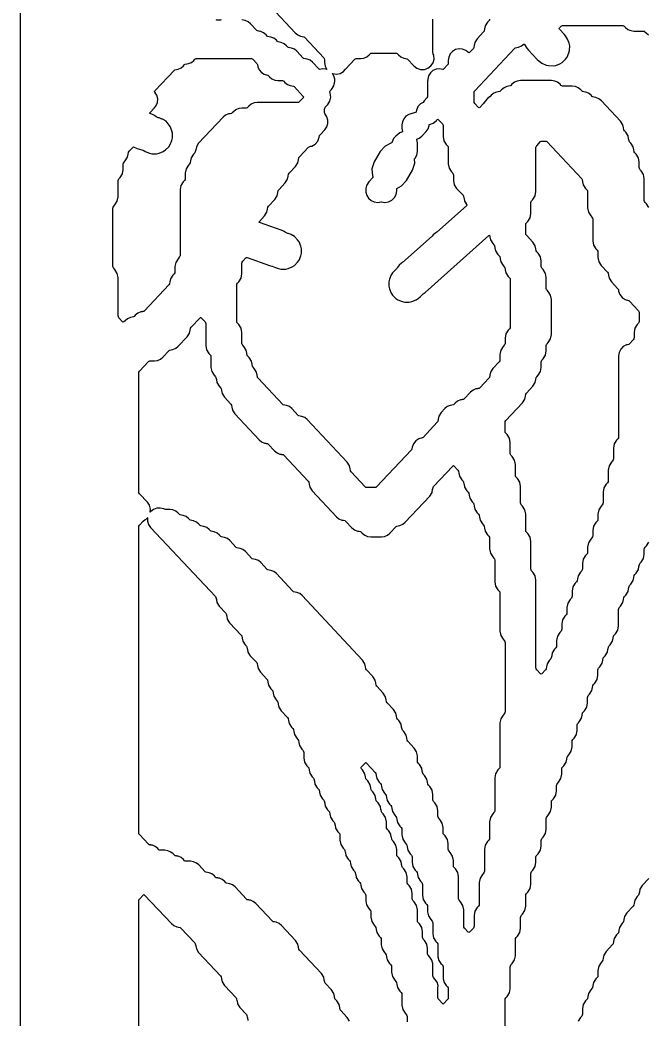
# Model space of a CAD drawing. Header units: millimetres. Extents: x 10 to 410, y 18 to 283.
# Drawn here: x 79 to 105.98, y 46.5 to 89.57 of the extents above; entities that cross this region are included whole.
import ezdxf

# ---------------------------------------------------------------- set-up
doc = ezdxf.new("R2010")
doc.units = ezdxf.units.MM
doc.layers.add('CUT', color=1, linetype='Continuous')

msp = doc.modelspace()

# ---------------------------------------------------------------- linework, layer by layer
at = {"layer": 'CUT'}
for points in [[(121.134, 21), (129.134, 21), (129.134, 24), (142.2679, 24), (142.2679, 144), (129.134, 144), (129.134, 147), (121.134, 147), (121.134, 144), (100.134, 144), (100.134, 147), (92.134, 147), (92.134, 144), (79, 144), (79, 24), (92.134, 24), (92.134, 21), (100.134, 21), (100.134, 24), (121.134, 24)], [(83.4439, 83.3608), (83.4523, 83.4047), (83.4762, 83.4425), (83.5307, 83.5006), (83.6308, 83.6587), (83.6555, 83.7883), (83.657, 83.788), (83.6742, 83.8783), (83.6982, 83.916), (83.8535, 84.0817), (83.8812, 84.1034), (83.9153, 84.0943), (84.0462, 84.0362), (84.1393, 84.0054), (84.2481, 83.9809), (84.3314, 83.9452), (84.3868, 83.9081), (84.5671, 83.8335), (84.6781, 83.8114), (84.8732, 83.8114), (84.9843, 83.8335), (85.1645, 83.9081), (85.2587, 83.971), (85.3966, 84.109), (85.4595, 84.2031), (85.5342, 84.3834), (85.5563, 84.4944), (85.5563, 84.6895), (85.5342, 84.8006), (85.4595, 84.9808), (85.3802, 85.0995), (85.2856, 85.205), (85.1653, 85.2796), (85.1061, 85.3056), (85.104, 85.3009), (84.9843, 85.3505), (84.949, 85.3575), (84.8548, 85.3979), (84.7805, 85.4503), (84.6952, 85.4986), (84.6049, 85.5387), (84.5773, 85.5566), (84.5957, 85.5839), (84.7757, 85.7759), (84.7731, 85.7783), (84.8484, 85.8633), (84.9115, 86.0141), (84.9227, 86.1773), (84.8806, 86.3353), (84.8201, 86.4258), (84.8229, 86.4277), (84.7825, 86.4863), (84.8015, 86.5138), (85.6402, 87.4085), (85.6654, 87.429), (85.7314, 87.438), (85.7309, 87.4419), (85.8034, 87.4519), (85.9281, 87.5059), (86.0336, 87.5915), (86.0841, 87.6453), (86.1093, 87.6658), (86.1754, 87.6748), (86.1748, 87.6787), (86.2474, 87.6886), (86.372, 87.7427), (86.4775, 87.8282), (86.528, 87.8821), (86.5533, 87.9026), (86.5855, 87.907), (88.9588, 87.907), (88.991, 87.9026), (89.0162, 87.8821), (89.1891, 87.6977), (89.2097, 87.6677), (89.2147, 87.6516), (89.2296, 87.5482), (89.2893, 87.4183), (89.3833, 87.3106), (89.5039, 87.2338), (89.6413, 87.1943), (89.6569, 87.1922), (89.6821, 87.1717), (89.7326, 87.1179), (89.8381, 87.0323), (89.9628, 86.9783), (90.0974, 86.9598), (90.2905, 86.9598), (90.3228, 86.9554), (90.348, 86.9349), (90.3985, 86.8811), (90.504, 86.7955), (90.6287, 86.7415), (90.7012, 86.7316), (90.7007, 86.7277), (90.7667, 86.7186), (90.7919, 86.6981), (91.1867, 86.277), (91.2056, 86.2495), (91.1867, 86.2219), (91.0139, 86.0376), (90.9886, 86.0171), (90.9564, 86.0127), (89.2095, 86.0127), (89.0749, 85.9942), (88.9503, 85.9402), (88.8448, 85.8546), (88.7943, 85.8008), (88.769, 85.7803), (88.7368, 85.7759), (88.5437, 85.7759), (88.4091, 85.7574), (88.2844, 85.7034), (88.1789, 85.6178), (88.1284, 85.564), (88.1032, 85.5435), (88.0371, 85.5345), (88.0377, 85.5306), (87.9651, 85.5207), (87.8405, 85.4666), (87.735, 85.3811), (86.6866, 84.2626), (86.5864, 84.1045), (86.5617, 83.9749), (86.5602, 83.9752), (86.543, 83.8849), (86.5191, 83.8472), (86.4646, 83.7891), (86.3644, 83.631), (86.3397, 83.5013), (86.3382, 83.5016), (86.321, 83.4113), (86.2971, 83.3736), (86.2426, 83.3155), (86.1425, 83.1574), (86.1074, 82.9735), (86.1074, 82.7449), (86.0991, 82.701), (86.0751, 82.6632), (86.0207, 82.6051), (85.9205, 82.447), (85.8855, 82.2632), (85.8855, 79.4299), (85.8771, 79.386), (85.8532, 79.3482), (85.7987, 79.2901), (85.6985, 79.132), (85.6635, 78.9482), (85.6635, 78.7195), (85.6552, 78.6756), (85.6312, 78.6379), (85.5768, 78.5798), (85.4766, 78.4217), (85.4519, 78.292), (85.4504, 78.2923), (85.4332, 78.202), (85.4093, 78.1643), (84.3551, 77.0397), (84.3298, 77.0192), (84.2638, 77.0102), (84.2644, 77.0063), (84.1918, 76.9963), (84.0672, 76.9423), (83.9616, 76.8567), (83.9112, 76.8029), (83.8859, 76.7824), (83.8199, 76.7734), (83.8204, 76.7695), (83.7479, 76.7596), (83.6232, 76.7055), (83.5177, 76.62), (83.4719, 76.5711), (83.4439, 76.5496), (83.4159, 76.5711), (83.2542, 76.7436), (83.2303, 76.7813), (83.222, 76.8252), (83.222, 78.4746), (83.1869, 78.6585), (83.0867, 78.8165), (83.0323, 78.8746), (83.0084, 78.9124), (83, 78.9563), (83, 81.4665), (83.0084, 81.5104), (83.0323, 81.5482), (83.0867, 81.6063), (83.1869, 81.7644), (83.222, 81.9482), (83.222, 82.6505), (83.2303, 82.6944), (83.2542, 82.7321), (83.3087, 82.7902), (83.4089, 82.9483), (83.4439, 83.1322)], [(101.8315, 75.8447), (101.8666, 76.0286), (101.8666, 77.5275), (101.8315, 77.7113), (101.7314, 77.8694), (101.6769, 77.9275), (101.653, 77.9653), (101.6446, 78.0092), (101.6446, 78.4746), (101.6096, 78.6585), (101.5094, 78.8165), (101.4549, 78.8746), (101.431, 78.9124), (101.4226, 78.9563), (101.4226, 79.185), (101.3876, 79.3688), (101.2874, 79.5269), (101.233, 79.585), (101.2091, 79.6228), (101.1919, 79.713), (101.1904, 79.7127), (101.1657, 79.8424), (101.0655, 80.0005), (100.7891, 80.2954), (100.7651, 80.3331), (100.7568, 80.377), (100.7568, 80.7562), (100.7651, 80.8001), (100.7891, 80.8378), (100.8435, 80.8959), (100.9437, 81.054), (100.9787, 81.2379), (100.9787, 81.7033), (100.9871, 81.7472), (101.011, 81.785), (101.0655, 81.8431), (101.1657, 82.0012), (101.2007, 82.185), (101.2007, 84.0712), (101.2091, 84.1151), (101.233, 84.1528), (101.3993, 84.3303), (101.4246, 84.3508), (101.4568, 84.3552), (101.6105, 84.3552), (101.6427, 84.3508), (101.6679, 84.3303), (103.166, 82.7321), (103.19, 82.6944), (103.2072, 82.6041), (103.2087, 82.6044), (103.2334, 82.4747), (103.3335, 82.3166), (103.388, 82.2585), (103.4119, 82.2208), (103.4203, 82.1769), (103.4203, 81.4747), (103.4553, 81.2908), (103.5555, 81.1327), (103.61, 81.0746), (103.6339, 81.0369), (103.6422, 80.993), (103.6422, 80.0539), (103.6773, 79.8701), (103.7775, 79.712), (103.8319, 79.6539), (103.8558, 79.6161), (103.8642, 79.5722), (103.8642, 79.3436), (103.8992, 79.1597), (103.9994, 79.0016), (104.2758, 78.7067), (104.2998, 78.669), (104.317, 78.5787), (104.3185, 78.579), (104.3432, 78.4494), (104.4433, 78.2913), (104.7198, 77.9964), (104.7437, 77.9586), (104.7572, 77.8876), (104.8095, 77.7415), (104.9041, 77.6186), (105.0319, 77.5305), (105.1804, 77.4858), (105.194, 77.484), (105.2193, 77.4635), (105.6076, 77.0492), (105.6315, 77.0115), (105.6399, 76.9676), (105.6399, 76.5884), (105.6315, 76.5445), (105.6076, 76.5068), (105.5531, 76.4487), (105.453, 76.2906), (105.4179, 76.1067), (105.4179, 75.8781), (105.4096, 75.8342), (105.3856, 75.7964), (105.224, 75.624), (105.1928, 75.6), (105.1448, 75.5838), (105.0975, 75.5763), (104.9582, 75.5053), (104.8475, 75.3946), (104.7765, 75.2553), (104.752, 75.1008), (104.752, 71.6159), (104.7437, 71.572), (104.7198, 71.5343), (104.6653, 71.4762), (104.5651, 71.3181), (104.5301, 71.1342), (104.5301, 70.6688), (104.5217, 70.6249), (104.4978, 70.5871), (104.4433, 70.529), (104.3432, 70.3709), (104.3081, 70.1871), (104.3081, 69.7216), (104.2998, 69.6777), (104.2758, 69.64), (104.2214, 69.5819), (104.1212, 69.4238), (104.0862, 69.2399), (104.0862, 68.7745), (104.0778, 68.7306), (104.0539, 68.6928), (103.9994, 68.6347), (103.8992, 68.4766), (103.8642, 68.2928), (103.8642, 68.0641), (103.8558, 68.0202), (103.8319, 67.9825), (103.7775, 67.9244), (103.6773, 67.7663), (103.6422, 67.5824), (103.6422, 67.3538), (103.6339, 67.3099), (103.61, 67.2721), (103.5555, 67.214), (103.4553, 67.0559), (103.4203, 66.8721), (103.4203, 66.6434), (103.4119, 66.5995), (103.388, 66.5618), (103.3335, 66.5037), (103.2334, 66.3456), (103.1983, 66.1617), (103.1983, 65.933), (103.19, 65.8891), (103.166, 65.8514), (103.1116, 65.7933), (103.0114, 65.6352), (102.9867, 65.5056), (102.9852, 65.5058), (102.968, 65.4156), (102.9441, 65.3778), (102.8896, 65.3197), (102.7894, 65.1616), (102.7544, 64.9778), (102.7544, 64.7491), (102.746, 64.7052), (102.7221, 64.6675), (102.6677, 64.6094), (102.5675, 64.4513), (102.5324, 64.2674), (102.5324, 64.0388), (102.5241, 63.9949), (102.5002, 63.9571), (102.4457, 63.899), (102.3455, 63.7409), (102.3105, 63.5571), (102.3105, 63.3284), (102.3021, 63.2845), (102.2782, 63.2467), (102.2237, 63.1886), (102.1236, 63.0305), (102.0885, 62.8467), (102.0885, 62.618), (102.0802, 62.5741), (102.0562, 62.5364), (102.0018, 62.4783), (101.9016, 62.3202), (101.8769, 62.1905), (101.8754, 62.1908), (101.8582, 62.1006), (101.8343, 62.0628), (101.7798, 62.0047), (101.6796, 61.8466), (101.6549, 61.717), (101.6534, 61.7173), (101.6362, 61.627), (101.6123, 61.5892), (101.4507, 61.4168), (101.4226, 61.3953), (101.3946, 61.4168), (101.233, 61.5892), (101.2091, 61.627), (101.2007, 61.6709), (101.2007, 65.4513), (101.1657, 65.6352), (101.0655, 65.7933), (101.011, 65.8514), (100.9871, 65.8891), (100.9787, 65.933), (100.9787, 67.1088), (100.9437, 67.2927), (100.8435, 67.4508), (100.7891, 67.5089), (100.7651, 67.5466), (100.7568, 67.5905), (100.7568, 68.2928), (100.7217, 68.4766), (100.6216, 68.6347), (100.5671, 68.6928), (100.5432, 68.7306), (100.5348, 68.7745), (100.5348, 69.4767), (100.4998, 69.6606), (100.3996, 69.8187), (100.3451, 69.8768), (100.3212, 69.9145), (100.3129, 69.9584), (100.3129, 70.4239), (100.2778, 70.6077), (100.1776, 70.7658), (100.1232, 70.8239), (100.0993, 70.8617), (100.0909, 70.9056), (100.0909, 71.371), (100.0559, 71.5549), (99.9557, 71.713), (99.9012, 71.7711), (99.8773, 71.8088), (99.8689, 71.8527), (99.8689, 72.2319), (99.8773, 72.2758), (99.9012, 72.3135), (100.6216, 73.082), (100.7217, 73.2401), (100.7464, 73.3697), (100.7479, 73.3694), (100.7651, 73.4597), (100.7891, 73.4974), (101.0655, 73.7923), (101.1657, 73.9504), (101.1904, 74.0801), (101.1919, 74.0798), (101.2091, 74.1701), (101.233, 74.2078), (101.2874, 74.2659), (101.3876, 74.424), (101.4226, 74.6079), (101.4226, 74.8365), (101.431, 74.8804), (101.4549, 74.9182), (101.5094, 74.9763), (101.6096, 75.1344), (101.6446, 75.3182), (101.6446, 75.5469), (101.653, 75.5908), (101.6769, 75.6285), (101.7314, 75.6866)], [(85.8117, 75.5153), (86.1942, 75.9234), (86.2944, 76.0815), (86.3191, 76.2111), (86.3206, 76.2109), (86.3378, 76.3011), (86.3617, 76.3389), (86.7453, 76.7481), (86.7733, 76.7696), (86.8013, 76.7481), (86.963, 76.5757), (86.9869, 76.5379), (86.9953, 76.494), (86.9953, 75.555), (87.0303, 75.3711), (87.1305, 75.2131), (87.1849, 75.1549), (87.2089, 75.1172), (87.2172, 75.0733), (87.2172, 74.6079), (87.2523, 74.424), (87.3524, 74.2659), (87.4069, 74.2078), (87.4308, 74.1701), (87.448, 74.0798), (87.4495, 74.0801), (87.4742, 73.9504), (87.5744, 73.7923), (87.6289, 73.7342), (87.6528, 73.6965), (87.67, 73.6062), (87.6715, 73.6065), (87.6962, 73.4769), (87.7964, 73.3188), (88.0728, 73.0239), (88.0967, 72.9861), (88.1139, 72.8958), (88.1154, 72.8961), (88.1401, 72.7665), (88.2403, 72.6084), (89.2887, 71.49), (89.3942, 71.4044), (89.5189, 71.3504), (89.5914, 71.3404), (89.5909, 71.3366), (89.6569, 71.3275), (89.6821, 71.307), (89.9546, 71.0164), (90.0601, 70.9308), (90.1847, 70.8768), (90.2573, 70.8669), (90.2567, 70.863), (90.3228, 70.8539), (90.348, 70.8335), (91.4022, 69.7089), (91.4261, 69.6711), (91.4433, 69.5808), (91.4448, 69.5811), (91.4695, 69.4515), (91.5697, 69.2934), (92.6181, 68.175), (92.7236, 68.0894), (92.8483, 68.0354), (92.9208, 68.0254), (92.9203, 68.0215), (92.9863, 68.0125), (93.0115, 67.992), (93.2839, 67.7014), (93.3895, 67.6158), (93.5141, 67.5618), (93.5867, 67.5519), (93.5861, 67.548), (93.6521, 67.5389), (93.6774, 67.5184), (93.7279, 67.4646), (93.8334, 67.379), (93.9581, 67.325), (94.0927, 67.3066), (94.5472, 67.3066), (94.6818, 67.325), (94.8065, 67.379), (94.912, 67.4646), (95.1844, 67.7552), (95.2097, 67.7757), (95.2757, 67.7848), (95.2752, 67.7886), (95.3477, 67.7986), (95.4724, 67.8526), (95.5779, 67.9382), (96.6263, 69.0566), (96.7265, 69.2147), (96.7512, 69.3443), (96.7527, 69.3441), (96.7699, 69.4343), (96.7938, 69.4721), (97.6213, 70.3549), (97.6493, 70.3764), (97.6774, 70.3549), (97.839, 70.1824), (97.8629, 70.1447), (97.8801, 70.0544), (97.8816, 70.0547), (97.9063, 69.9251), (98.0065, 69.767), (98.061, 69.7089), (98.0849, 69.6711), (98.1021, 69.5808), (98.1036, 69.5811), (98.1283, 69.4515), (98.2285, 69.2934), (98.2829, 69.2353), (98.3069, 69.1975), (98.3241, 69.1073), (98.3255, 69.1075), (98.3502, 68.9779), (98.4504, 68.8198), (98.5049, 68.7617), (98.5288, 68.724), (98.546, 68.6337), (98.5475, 68.634), (98.5722, 68.5043), (98.6724, 68.3462), (98.7268, 68.2881), (98.7508, 68.2504), (98.768, 68.1601), (98.7695, 68.1604), (98.7942, 68.0308), (98.8943, 67.8727), (98.9488, 67.8146), (98.9727, 67.7768), (98.9899, 67.6865), (98.9914, 67.6868), (99.0161, 67.5572), (99.1163, 67.3991), (99.1708, 67.341), (99.1947, 67.3032), (99.2031, 67.2593), (99.2031, 66.7939), (99.2381, 66.61), (99.3383, 66.452), (99.3927, 66.3938), (99.4166, 66.3561), (99.425, 66.3122), (99.425, 65.3732), (99.46, 65.1893), (99.5602, 65.0312), (99.6147, 64.9731), (99.6386, 64.9354), (99.647, 64.8915), (99.647, 63.2421), (99.682, 63.0582), (99.7822, 62.9002), (99.8366, 62.8421), (99.8606, 62.8043), (99.8689, 62.7604), (99.8689, 59.7766), (99.8606, 59.7327), (99.8366, 59.6949), (99.7822, 59.6368), (99.682, 59.4787), (99.647, 59.2949), (99.647, 57.4087), (99.6386, 57.3648), (99.6147, 57.3271), (99.5602, 57.269), (99.46, 57.1109), (99.425, 56.927), (99.425, 55.5144), (99.4166, 55.4705), (99.3927, 55.4328), (99.3383, 55.3747), (99.2381, 55.2166), (99.2031, 55.0327), (99.2031, 54.3305), (99.1947, 54.2866), (99.1708, 54.2489), (99.1163, 54.1908), (99.0161, 54.0327), (98.9811, 53.8488), (98.9811, 52.9098), (98.9727, 52.8659), (98.9488, 52.8281), (98.8943, 52.77), (98.7942, 52.6119), (98.7591, 52.4281), (98.7591, 51.4891), (98.7508, 51.4452), (98.7268, 51.4074), (98.6724, 51.3493), (98.5722, 51.1912), (98.5372, 51.0074), (98.5372, 50.5419), (98.5288, 50.498), (98.5049, 50.4603), (98.3432, 50.2878), (98.3152, 50.2663), (98.2872, 50.2878), (98.1255, 50.4603), (98.1016, 50.498), (98.0933, 50.5419), (98.0933, 51.2442), (98.0582, 51.428), (97.958, 51.5861), (97.9036, 51.6442), (97.8797, 51.682), (97.8713, 51.7259), (97.8713, 52.6649), (97.8363, 52.8487), (97.7361, 53.0068), (97.6816, 53.0649), (97.6577, 53.1027), (97.6493, 53.1466), (97.6493, 53.3752), (97.6143, 53.5591), (97.5141, 53.7172), (97.4597, 53.7753), (97.4357, 53.813), (97.4274, 53.8569), (97.4274, 54.0856), (97.3923, 54.2694), (97.2922, 54.4275), (97.2377, 54.4856), (97.2138, 54.5234), (97.2054, 54.5673), (97.2054, 54.796), (97.1704, 54.9798), (97.0702, 55.1379), (97.0157, 55.196), (96.9918, 55.2338), (96.9835, 55.2777), (96.9835, 55.5063), (96.9484, 55.6902), (96.8482, 55.8483), (96.7938, 55.9064), (96.7699, 55.9441), (96.7615, 55.988), (96.7615, 56.2167), (96.7265, 56.4005), (96.6263, 56.5586), (96.5718, 56.6167), (96.5479, 56.6545), (96.5307, 56.7447), (96.5292, 56.7445), (96.5045, 56.8741), (96.4043, 57.0322), (96.3499, 57.0903), (96.3259, 57.128), (96.3087, 57.2183), (96.3072, 57.218), (96.2825, 57.3477), (96.1824, 57.5058), (96.1279, 57.5639), (96.104, 57.6016), (96.0956, 57.6455), (96.0956, 57.8742), (96.0606, 58.058), (95.9604, 58.2161), (95.684, 58.511), (95.6601, 58.5488), (95.6429, 58.639), (95.6414, 58.6388), (95.6167, 58.7684), (95.5165, 58.9265), (95.462, 58.9846), (95.4381, 59.0223), (95.4209, 59.1126), (95.4194, 59.1123), (95.3947, 59.242), (95.2945, 59.4001), (95.2401, 59.4582), (95.2161, 59.4959), (95.1989, 59.5862), (95.1975, 59.5859), (95.1728, 59.7155), (95.0726, 59.8736), (94.7961, 60.1685), (94.7722, 60.2063), (94.755, 60.2965), (94.7535, 60.2963), (94.7288, 60.4259), (94.6287, 60.584), (94.3522, 60.8789), (94.3283, 60.9166), (94.3111, 61.0069), (94.3096, 61.0066), (94.2849, 61.1363), (94.1847, 61.2943), (93.9083, 61.5892), (93.8844, 61.627), (93.8672, 61.7173), (93.8657, 61.717), (93.841, 61.8466), (93.7408, 62.0047), (91.1387, 64.7806), (91.0332, 64.8662), (90.9085, 64.9202), (90.836, 64.9302), (90.8365, 64.9341), (90.7705, 64.9431), (90.7452, 64.9636), (90.0289, 65.7278), (89.9234, 65.8134), (89.7987, 65.8674), (89.7262, 65.8773), (89.7267, 65.8812), (89.6607, 65.8903), (89.6355, 65.9107), (89.363, 66.2014), (89.2575, 66.2869), (89.1328, 66.3409), (89.0603, 66.3509), (89.0608, 66.3548), (88.9948, 66.3638), (88.9696, 66.3843), (88.6971, 66.6749), (88.5916, 66.7605), (88.467, 66.8145), (88.3944, 66.8245), (88.395, 66.8283), (88.3289, 66.8374), (88.3037, 66.8579), (88.0313, 67.1485), (87.9257, 67.2341), (87.8011, 67.2881), (87.7286, 67.298), (87.7291, 67.3019), (87.6631, 67.311), (87.6378, 67.3315), (87.5873, 67.3853), (87.4818, 67.4709), (87.3572, 67.5249), (87.2846, 67.5348), (87.2852, 67.5387), (87.2191, 67.5478), (87.1939, 67.5682), (87.1434, 67.6221), (87.0379, 67.7077), (86.9132, 67.7617), (86.8407, 67.7716), (86.8412, 67.7755), (86.7752, 67.7845), (86.75, 67.805), (86.6995, 67.8589), (86.594, 67.9444), (86.4693, 67.9985), (86.3968, 68.0084), (86.3973, 68.0123), (86.3313, 68.0213), (86.3061, 68.0418), (86.2556, 68.0956), (86.1501, 68.1812), (86.0254, 68.2352), (85.9529, 68.2452), (85.9534, 68.2491), (85.8874, 68.2581), (85.8621, 68.2786), (85.8117, 68.3324), (85.7061, 68.418), (85.5815, 68.472), (85.4469, 68.4905), (85.2537, 68.4905), (85.2209, 68.495), (85.182, 68.5118), (85.0357, 68.5503), (84.8847, 68.5432), (84.7426, 68.4913), (84.6226, 68.3993), (84.6021, 68.3703), (84.613, 68.508), (84.5714, 68.6683), (84.4797, 68.8062), (84.1421, 69.1664), (84.1182, 69.2042), (84.1098, 69.2481), (84.1098, 74.3629), (84.1182, 74.4068), (84.1421, 74.4446), (84.5304, 74.8588), (84.5556, 74.8793), (84.5878, 74.8837), (84.781, 74.8837), (84.9156, 74.9022), (85.0403, 74.9562), (85.1458, 75.0418), (85.4182, 75.3324), (85.4435, 75.3529), (85.5095, 75.3619), (85.509, 75.3658), (85.5815, 75.3758), (85.7061, 75.4298)], [(94.9535, 55.7385), (94.9775, 55.7007), (94.9947, 55.6104), (94.9961, 55.6107), (95.0208, 55.4811), (95.121, 55.323), (95.1755, 55.2649), (95.1994, 55.2271), (95.2166, 55.1369), (95.2181, 55.1371), (95.2428, 55.0075), (95.343, 54.8494), (95.3975, 54.7913), (95.4214, 54.7536), (95.4297, 54.7097), (95.4297, 54.481), (95.4648, 54.2971), (95.5649, 54.1391), (95.6194, 54.081), (95.6433, 54.0432), (95.6605, 53.9529), (95.662, 53.9532), (95.6867, 53.8236), (95.7869, 53.6655), (95.8414, 53.6074), (95.8653, 53.5696), (95.8737, 53.5257), (95.8737, 53.2971), (95.9087, 53.1132), (96.0089, 52.9551), (96.0633, 52.897), (96.0873, 52.8593), (96.1045, 52.769), (96.1059, 52.7693), (96.1306, 52.6396), (96.2308, 52.4816), (96.2853, 52.4234), (96.3092, 52.3857), (96.3176, 52.3418), (96.3176, 51.8764), (96.3526, 51.6925), (96.4528, 51.5344), (96.5073, 51.4763), (96.5312, 51.4386), (96.5395, 51.3947), (96.5395, 51.166), (96.5746, 50.9821), (96.6747, 50.824), (96.7292, 50.7659), (96.7531, 50.7282), (96.7615, 50.6843), (96.7615, 50.2188), (96.7965, 50.035), (96.8967, 49.8769), (96.9512, 49.8188), (96.9751, 49.781), (96.9835, 49.7371), (96.9835, 49.3108), (96.9842, 49.3108), (96.9812, 49.2157), (97.0247, 49.0656), (97.1125, 48.9364), (97.1731, 48.8717), (97.1971, 48.8339), (97.2054, 48.79), (97.2054, 48.3636), (97.2061, 48.3636), (97.2032, 48.2686), (97.2467, 48.1185), (97.3344, 47.9892), (97.3951, 47.9245), (97.419, 47.8868), (97.4274, 47.8429), (97.4274, 47.4637), (97.419, 47.4198), (97.3951, 47.382), (97.2334, 47.2096), (97.2054, 47.1881), (97.1774, 47.2096), (97.0157, 47.382), (96.9918, 47.4198), (96.9835, 47.4637), (96.9835, 47.8901), (96.9827, 47.8901), (96.9857, 47.9851), (96.9422, 48.1352), (96.8544, 48.2645), (96.7938, 48.3292), (96.7699, 48.3669), (96.7615, 48.4108), (96.7615, 48.8372), (96.7608, 48.8372), (96.7638, 48.9323), (96.7202, 49.0823), (96.6325, 49.2116), (96.5718, 49.2763), (96.5479, 49.3141), (96.5395, 49.358), (96.5395, 49.5866), (96.5045, 49.7705), (96.4043, 49.9286), (96.3499, 49.9867), (96.3259, 50.0244), (96.3176, 50.0683), (96.3176, 50.297), (96.2825, 50.4809), (96.1824, 50.639), (96.1279, 50.6971), (96.104, 50.7348), (96.0956, 50.7787), (96.0956, 51.2442), (96.0606, 51.428), (95.9604, 51.5861), (95.9059, 51.6442), (95.882, 51.682), (95.8737, 51.7259), (95.8737, 51.9545), (95.8386, 52.1384), (95.7384, 52.2965), (95.684, 52.3546), (95.6601, 52.3923), (95.6517, 52.4362), (95.6517, 52.6649), (95.6167, 52.8487), (95.5165, 53.0068), (95.462, 53.0649), (95.4381, 53.1027), (95.4209, 53.1929), (95.4194, 53.1927), (95.3947, 53.3223), (95.2945, 53.4804), (95.2401, 53.5385), (95.2161, 53.5762), (95.2078, 53.6201), (95.2078, 53.8488), (95.1728, 54.0327), (95.0726, 54.1908), (95.0181, 54.2489), (94.9942, 54.2866), (94.977, 54.3769), (94.9755, 54.3766), (94.9508, 54.5062), (94.8506, 54.6643), (94.7961, 54.7224), (94.7722, 54.7602), (94.7639, 54.8041), (94.7639, 55.0327), (94.7288, 55.2166), (94.6287, 55.3747), (94.5742, 55.4328), (94.5503, 55.4705), (94.5331, 55.5608), (94.5316, 55.5605), (94.5069, 55.6902), (94.4067, 55.8483), (94.3522, 55.9064), (94.3283, 55.9441), (94.3111, 56.0344), (94.3096, 56.0341), (94.2849, 56.1637), (94.1847, 56.3218), (94.1303, 56.3799), (94.1063, 56.4177), (94.0891, 56.508), (94.0877, 56.5077), (94.063, 56.6373), (93.9628, 56.7954), (93.9083, 56.8535), (93.8844, 56.8913), (93.8672, 56.9815), (93.8657, 56.9812), (93.841, 57.1109), (93.7408, 57.269), (93.6799, 57.334), (93.6609, 57.3615), (93.6799, 57.389), (93.848, 57.5684), (93.876, 57.5899), (93.904, 57.5684), (94.2877, 57.1592), (94.3116, 57.1214), (94.3288, 57.0312), (94.3303, 57.0314), (94.355, 56.9018), (94.4552, 56.7437), (94.5096, 56.6856), (94.5335, 56.6479), (94.5507, 56.5576), (94.5522, 56.5579), (94.5769, 56.4282), (94.6771, 56.2701), (94.7316, 56.212), (94.7555, 56.1743), (94.7727, 56.084), (94.7742, 56.0843), (94.7989, 55.9547), (94.8991, 55.7966)]]:
    msp.add_lwpolyline(points, close=True, dxfattribs=at)
for points in [[(89.794, 90.1306), (90.8424, 89.0122), (90.9479, 88.9266), (91.0726, 88.8726), (91.1451, 88.8626), (91.1446, 88.8588), (91.2106, 88.8497), (91.2358, 88.8292), (92.0681, 87.9414), (92.092, 87.9037), (92.1003, 87.8598), (92.1003, 87.739), (92.1261, 87.5807), (92.1985, 87.4427), (92.1789, 87.4514), (92.0315, 87.4691), (91.8854, 87.4428), (91.8796, 87.4409), (91.8504, 87.4633), (91.5826, 87.7489), (91.4771, 87.8345), (91.3524, 87.8885), (91.2799, 87.8985), (91.2804, 87.9023), (91.2144, 87.9114), (91.1892, 87.9319), (90.9167, 88.2225), (90.8112, 88.3081), (90.6866, 88.3621), (90.614, 88.372), (90.6146, 88.3759), (90.5485, 88.385), (90.5233, 88.4054), (90.4728, 88.4593), (90.3673, 88.5449), (90.2426, 88.5989), (90.1701, 88.6088), (90.1706, 88.6127), (90.1046, 88.6218), (90.0794, 88.6422), (90.0289, 88.6961), (89.9234, 88.7817), (89.7987, 88.8357), (89.7262, 88.8456), (89.7267, 88.8495), (89.6607, 88.8585), (89.6355, 88.879), (89.585, 88.9329), (89.4795, 89.0184), (89.3548, 89.0725), (89.2823, 89.0824), (89.2828, 89.0863), (89.2168, 89.0953), (89.1915, 89.1158), (88.9191, 89.4064), (88.8136, 89.492), (88.6889, 89.546), (88.6164, 89.556), (88.6169, 89.5598), (88.5509, 89.5689)], [(99.2031, 89.6117), (99.1947, 89.5678), (99.1708, 89.53), (99.1163, 89.4719), (99.0161, 89.3138), (98.9914, 89.1842), (98.9899, 89.1845), (98.9727, 89.0942), (98.9488, 89.0565), (98.6724, 88.7616), (98.5722, 88.6035), (98.5475, 88.4738), (98.546, 88.4741), (98.5288, 88.3839), (98.5049, 88.3461), (98.3432, 88.1737), (98.3152, 88.1522), (98.2547, 88.1986), (98.2544, 88.1982), (98.1754, 88.2605), (98.0368, 88.3143), (97.8884, 88.3249), (97.7435, 88.2914), (97.6149, 88.2167), (97.5139, 88.1075), (97.4495, 87.9735), (97.4274, 87.8264), (97.4274, 87.7174), (97.419, 87.6735), (97.3951, 87.6357), (97.2334, 87.4633), (97.2042, 87.4409), (97.1984, 87.4428), (97.0523, 87.4691), (96.9049, 87.4514), (96.7692, 87.3911), (96.6572, 87.2937), (96.5787, 87.1676), (96.5407, 87.0241), (96.5433, 86.9598), (96.5395, 86.9598), (96.5395, 86.2967), (96.5312, 86.2528), (96.5073, 86.215), (96.3868, 86.0866), (96.342, 86.0192), (96.237, 85.9623), (96.1238, 85.8369), (96.1192, 85.8296), (96.0555, 85.6793), (96.0495, 85.5968), (95.9113, 85.5605), (95.8724, 85.5436), (95.8618, 85.5422), (95.7244, 85.5027), (95.6038, 85.426), (95.5098, 85.3182), (95.4502, 85.1883), (95.4297, 85.0468), (95.4297, 84.9093), (95.4519, 84.7623), (95.4572, 84.7512), (95.3475, 84.7087), (95.2579, 84.638), (95.2576, 84.6384), (95.1709, 84.568), (95.0712, 84.4591), (95.0076, 84.3257), (95.0004, 84.2776), (94.9866, 84.2767), (94.7063, 84.1393), (94.5, 83.9051), (94.2414, 83.4594), (94.1404, 83.1641), (94.1601, 82.8526), (94.1886, 82.7944), (94.0112, 82.6051), (93.9111, 82.447), (93.8864, 82.3174), (93.8849, 82.3177), (93.883, 82.3082), (93.8826, 82.2979), (93.876, 82.2632), (93.876, 82.2241), (93.8797, 82.2241), (93.8772, 82.1598), (93.9152, 82.0163), (93.9937, 81.8903), (94.1057, 81.7928), (94.2413, 81.7326), (94.3887, 81.7148), (94.5348, 81.7411), (94.5419, 81.7435), (94.5471, 81.7417), (94.7024, 81.7152), (94.8582, 81.7384), (94.9991, 81.8088), (95.111, 81.9196), (95.183, 82.0597), (95.2078, 82.2152), (95.2078, 82.3186), (95.4189, 82.4221), (95.6252, 82.6563), (95.8839, 83.102), (95.9848, 83.3973), (95.9729, 83.5869), (96.0001, 83.6141), (96.0711, 83.7535), (96.0956, 83.908), (96.0956, 84.2746), (96.0735, 84.4217), (96.0682, 84.4327), (96.1778, 84.4752), (96.2945, 84.5674), (96.4748, 84.7597), (96.5604, 84.8844), (96.6047, 85.029), (96.6045, 85.0686), (96.6219, 85.0685), (96.7767, 85.1207), (96.9064, 85.2201), (96.9142, 85.2284), (96.9515, 85.2844), (96.9822, 85.2949), (97.0115, 85.2724), (97.1731, 85.1), (97.1971, 85.0622), (97.2054, 85.0183), (97.2054, 84.5529), (97.2404, 84.369), (97.3406, 84.2109), (97.3951, 84.1528), (97.419, 84.1151), (97.4274, 84.0712), (97.4274, 83.369), (97.4624, 83.1851), (97.5626, 83.027), (97.6171, 82.9689), (97.641, 82.9312), (97.6493, 82.8873), (97.6493, 82.6586), (97.6844, 82.4747), (97.7845, 82.3166), (98.061, 82.0218), (98.0849, 81.984), (98.1021, 81.8937), (98.1036, 81.894), (98.1283, 81.7644), (98.1928, 81.6625), (98.1877, 81.6591), (98.2295, 81.5971), (98.2076, 81.5701), (96.936, 80.437), (96.8896, 80.4071), (96.7792, 80.3101), (96.7352, 80.2582), (95.4605, 79.1222), (95.4111, 79.091), (95.3088, 79.0052), (95.2328, 78.8955), (95.2168, 78.8642), (95.172, 78.8219), (95.1687, 78.8197), (95.0308, 78.6817), (94.9679, 78.5876), (94.8932, 78.4073), (94.8711, 78.2963), (94.8711, 78.1012), (94.8932, 77.9901), (94.9679, 77.8099), (95.0308, 77.7157), (95.1687, 77.5778), (95.2629, 77.5149), (95.4431, 77.4402), (95.5542, 77.4181), (95.7492, 77.4181), (95.8603, 77.4402), (96.0405, 77.5149), (96.1347, 77.5778), (96.2243, 77.6674), (96.2248, 77.6669), (96.346, 77.7813), (96.3467, 77.7817), (96.4259, 77.8394), (99.1723, 80.2868), (99.1981, 80.303), (99.2098, 80.2324), (99.214, 80.2331), (99.2381, 80.1069), (99.3383, 79.9488), (99.3927, 79.8907), (99.4166, 79.8529), (99.4338, 79.7627), (99.4353, 79.7629), (99.46, 79.6333), (99.5602, 79.4752), (99.6147, 79.4171), (99.6386, 79.3794), (99.6558, 79.2891), (99.6573, 79.2894), (99.682, 79.1597), (99.7822, 79.0016), (99.8366, 78.9435), (99.8606, 78.9058), (99.8778, 78.8155), (99.8793, 78.8158), (99.904, 78.6862), (100.0041, 78.5281), (100.0586, 78.47), (100.0825, 78.4322), (100.0909, 78.3883), (100.0909, 76.3516), (100.0825, 76.3077), (100.0586, 76.27), (100.0041, 76.2119), (99.904, 76.0538), (99.8689, 75.8699), (99.8689, 75.6413), (99.8606, 75.5974), (99.8366, 75.5596), (99.7822, 75.5015), (99.682, 75.3434), (99.647, 75.1596), (99.647, 74.9309), (99.6386, 74.887), (99.6147, 74.8493), (99.3383, 74.5544), (99.2381, 74.3963), (99.2134, 74.2667), (99.2119, 74.2669), (99.1947, 74.1767), (99.1708, 74.1389), (98.7825, 73.7247), (98.7572, 73.7042), (98.6912, 73.6952), (98.6917, 73.6913), (98.6192, 73.6813), (98.4945, 73.6273), (98.389, 73.5417), (98.1166, 73.2511), (98.0913, 73.2306), (98.0253, 73.2216), (98.0259, 73.2177), (97.9533, 73.2078), (97.8287, 73.1537), (97.7231, 73.0682), (97.6727, 73.0143), (97.6474, 72.9938), (97.5814, 72.9848), (97.5819, 72.9809), (97.5094, 72.971), (97.3847, 72.917), (97.2792, 72.8314), (97.1187, 72.6601), (97.0185, 72.502), (96.9938, 72.3724), (96.9923, 72.3727), (96.9751, 72.2824), (96.9512, 72.2446), (96.3409, 71.5936), (96.3157, 71.5731), (96.3021, 71.5713), (96.1535, 71.5266), (96.0257, 71.4385), (95.9312, 71.3155), (95.8788, 71.1695), (95.8653, 71.0984), (95.8414, 71.0607), (94.3433, 69.4625), (94.318, 69.442), (94.2858, 69.4376), (93.9101, 69.4376), (93.8779, 69.442), (93.8527, 69.4625), (93.2424, 70.1135), (93.2185, 70.1513), (93.2013, 70.2416), (93.1998, 70.2413), (93.1751, 70.3709), (93.0749, 70.529), (91.3607, 72.3578), (91.2551, 72.4434), (91.1305, 72.4974), (91.0579, 72.5073), (91.0585, 72.5112), (90.9925, 72.5203), (90.9672, 72.5408), (90.6948, 72.8314), (90.5893, 72.917), (90.4646, 72.971), (90.3921, 72.9809), (90.3926, 72.9848), (90.3266, 72.9938), (90.3013, 73.0143), (89.2472, 74.1389), (89.2232, 74.1767), (89.206, 74.2669), (89.2045, 74.2667), (89.1798, 74.3963), (89.0797, 74.5544), (89.0252, 74.6125), (89.0013, 74.6502), (88.9841, 74.7405), (88.9826, 74.7402), (88.9579, 74.8699), (88.8577, 75.028), (88.8032, 75.0861), (88.7793, 75.1238), (88.7621, 75.2141), (88.7606, 75.2138), (88.7359, 75.3434), (88.6357, 75.5015), (88.5813, 75.5596), (88.5574, 75.5974), (88.549, 75.6413), (88.549, 76.1067), (88.514, 76.2906), (88.4138, 76.4487), (88.3593, 76.5068), (88.3354, 76.5445), (88.327, 76.5884), (88.327, 78.1515), (88.3354, 78.1954), (88.3593, 78.2332), (88.4138, 78.2913), (88.514, 78.4494), (88.549, 78.6332), (88.549, 79.0987), (88.5574, 79.1426), (88.5813, 79.1803), (88.7171, 79.3252), (88.7433, 79.3461), (88.7762, 79.3394), (89.7404, 78.994), (89.8354, 78.9701), (89.8433, 78.969), (89.9958, 78.9101), (89.996, 78.9107), (90.1161, 78.8609), (90.2271, 78.8389), (90.4222, 78.8389), (90.5333, 78.8609), (90.7135, 78.9356), (90.8077, 78.9985), (90.9456, 79.1365), (91.0085, 79.2306), (91.0832, 79.4108), (91.1053, 79.5219), (91.1053, 79.717), (91.0832, 79.8281), (91.0085, 80.0083), (90.9456, 80.1024), (90.8077, 80.2404), (90.7321, 80.2909), (90.7309, 80.289), (90.6661, 80.3333), (90.5394, 80.3767), (90.5295, 80.3787), (90.4503, 80.4093), (90.3686, 80.4583), (90.28, 80.5002), (89.3089, 80.8482), (89.2797, 80.8645), (89.2982, 80.8923), (89.5236, 81.1327), (89.6238, 81.2908), (89.6485, 81.4204), (89.65, 81.4202), (89.6672, 81.5104), (89.6911, 81.5482), (89.9675, 81.8431), (90.0677, 82.0012), (90.0924, 82.1308), (90.0939, 82.1305), (90.1111, 82.2208), (90.135, 82.2585), (90.4114, 82.5534), (90.5116, 82.7115), (90.5363, 82.8412), (90.5378, 82.8409), (90.555, 82.9312), (90.5789, 82.9689), (90.8553, 83.2638), (90.9555, 83.4219), (90.9802, 83.5515), (90.9817, 83.5512), (90.9989, 83.6415), (91.0228, 83.6793), (91.4064, 84.0885), (91.4377, 84.1124), (91.4922, 84.1309), (91.5515, 84.1413), (91.7009, 84.2265), (91.8126, 84.3573), (91.8733, 84.5181), (91.8867, 84.5887), (91.9107, 84.6264), (92.1127, 84.842), (92.1978, 84.9656), (92.2423, 85.1089), (92.2423, 85.259), (92.1978, 85.4022), (92.1557, 85.4634), (92.1579, 85.4648), (92.1087, 85.5424), (92.1003, 85.5863), (92.1003, 85.7287), (92.1087, 85.7726), (92.1326, 85.8103), (92.2389, 85.9237), (92.3346, 86.071), (92.3735, 86.2424), (92.3507, 86.4166), (92.3288, 86.4858), (92.3481, 86.5138), (92.4091, 86.5788), (92.5092, 86.7369), (92.5339, 86.8665), (92.5354, 86.8662), (92.5372, 86.8758), (92.5376, 86.886), (92.5443, 86.9208), (92.5443, 86.9598), (92.5405, 86.9598), (92.5431, 87.0241), (92.5051, 87.1676), (92.443, 87.2673), (92.461, 87.2588), (92.6202, 87.2394), (92.7773, 87.2713), (92.9162, 87.3514), (93.0038, 87.45), (93.4088, 87.8821), (93.434, 87.9026), (93.4662, 87.907), (93.6594, 87.907), (93.794, 87.9254), (93.9187, 87.9794), (94.0242, 88.065), (94.0746, 88.1189), (94.0999, 88.1393), (94.1321, 88.1438), (95.1737, 88.1438), (95.2059, 88.1393), (95.2311, 88.1189), (95.2816, 88.065), (95.3871, 87.9794), (95.5118, 87.9254), (95.5843, 87.9155), (95.5838, 87.9116), (95.6498, 87.9026), (95.675, 87.8821), (95.9508, 87.5879), (96.0804, 87.4886), (96.2352, 87.4364), (96.3985, 87.4368), (96.553, 87.4899), (96.6822, 87.5899), (96.7722, 87.7262), (96.8135, 87.8842), (96.8016, 88.0471), (96.7785, 88.1016), (96.7615, 88.191), (96.7615, 89.6036)], [(87.6592, 89.5689), (87.627, 89.5645), (87.4733, 89.5645), (87.4411, 89.5689)], [(106.0488, 81.4999), (105.9486, 81.658), (105.8941, 81.7161), (105.8702, 81.7538), (105.8618, 81.7977), (105.8618, 82.7368), (105.8268, 82.9206), (105.7266, 83.0787), (105.6722, 83.1368), (105.6482, 83.1746), (105.6399, 83.2185), (105.6399, 83.4471), (105.6049, 83.631), (105.5047, 83.7891), (105.4502, 83.8472), (105.4263, 83.8849), (105.4091, 83.9752), (105.4076, 83.9749), (105.3829, 84.1045), (105.2827, 84.2626), (105.2282, 84.3207), (105.2043, 84.3585), (105.1871, 84.4488), (105.1856, 84.4485), (105.1609, 84.5781), (105.0608, 84.7362), (105.0063, 84.7943), (104.9824, 84.8321), (104.9652, 84.9223), (104.9637, 84.922), (104.939, 85.0517), (104.8388, 85.2098), (104.0124, 86.0914), (103.9068, 86.177), (103.7822, 86.231), (103.7096, 86.241), (103.7102, 86.2448), (103.6442, 86.2539), (103.6189, 86.2744), (103.5684, 86.3282), (103.4629, 86.4138), (103.3383, 86.4678), (103.2657, 86.4777), (103.2663, 86.4816), (103.2002, 86.4907), (103.175, 86.5112), (103.1245, 86.565), (103.019, 86.6506), (102.8943, 86.7046), (102.7597, 86.723), (102.3446, 86.723), (102.3124, 86.7275), (102.2872, 86.7479), (102.2367, 86.8018), (102.1312, 86.8874), (102.0065, 86.9414), (101.8719, 86.9598), (100.5295, 86.9598), (100.3949, 86.9414), (100.2702, 86.8874), (100.1647, 86.8018), (100.1142, 86.7479), (100.089, 86.7275), (100.023, 86.7184), (100.0235, 86.7145), (99.951, 86.7046), (99.8263, 86.6506), (99.7208, 86.565), (99.6703, 86.5112), (99.6451, 86.4907), (99.579, 86.4816), (99.5796, 86.4777), (99.507, 86.4678), (99.3824, 86.4138), (99.2769, 86.3282), (99.2264, 86.2744), (99.1653, 86.2248), (99.109, 86.1896), (99.0116, 86.0773), (98.9488, 85.9782), (98.7872, 85.8058), (98.7591, 85.7843), (98.7311, 85.8058), (98.5695, 85.9782), (98.5455, 86.016), (98.5372, 86.0599), (98.5372, 86.4391), (98.5455, 86.483), (98.5695, 86.5207), (100.2895, 88.3557), (100.3148, 88.3761), (100.3808, 88.3852), (100.3803, 88.3891), (100.4528, 88.399), (100.5774, 88.453), (100.6319, 88.4972), (100.6339, 88.4947), (100.6893, 88.5382), (100.7103, 88.5138), (100.813, 88.3488), (100.8727, 88.2711), (101.2492, 87.8694), (101.3229, 87.8048), (101.4558, 87.7096), (101.6336, 87.6292), (101.7439, 87.6035), (101.9388, 87.5972), (102.0506, 87.6157), (102.2331, 87.6845), (102.3292, 87.7443), (102.4716, 87.8778), (102.5375, 87.9698), (102.6179, 88.1476), (102.6436, 88.2578), (102.6499, 88.4528), (102.6314, 88.5645), (102.5626, 88.7471), (102.4763, 88.8859), (102.4166, 88.9636), (102.2187, 89.1747), (102.1997, 89.2022), (102.2187, 89.2297), (102.2872, 89.3028), (102.3124, 89.3233), (102.3446, 89.3277), (104.9399, 89.3277), (104.9721, 89.3233), (104.9973, 89.3028), (105.0478, 89.249), (105.1533, 89.1634), (105.278, 89.1094), (105.4126, 89.0909), (105.8277, 89.0909), (105.8599, 89.0865), (105.8852, 89.066), (105.9356, 89.0122), (106.0412, 88.9266)], [(93.1751, 46.4555), (93.0749, 46.6136), (92.7985, 46.9085), (92.7746, 46.9462), (92.7574, 47.0365), (92.7559, 47.0362), (92.7312, 47.1659), (92.631, 47.3239), (92.5765, 47.382), (92.5526, 47.4198), (92.5354, 47.5101), (92.5339, 47.5098), (92.5092, 47.6394), (92.4091, 47.7975), (92.1326, 48.0924), (92.1087, 48.1302), (92.0915, 48.2204), (92.09, 48.2201), (92.0653, 48.3498), (91.9651, 48.5079), (91.0228, 49.5131), (90.9989, 49.5509), (90.9817, 49.6411), (90.9802, 49.6409), (90.9555, 49.7705), (90.8553, 49.9286), (90.2509, 50.5734), (90.1453, 50.659), (90.0207, 50.713), (89.9481, 50.723), (89.9487, 50.7269), (89.8827, 50.7359), (89.8574, 50.7564), (89.1411, 51.5206), (89.0355, 51.6062), (88.9109, 51.6602), (88.8384, 51.6701), (88.8389, 51.674), (88.7729, 51.6831), (88.7476, 51.7035), (88.2532, 52.231), (88.1477, 52.3165), (88.023, 52.3705), (87.9505, 52.3805), (87.951, 52.3844), (87.885, 52.3934), (87.8598, 52.4139), (87.8093, 52.4677), (87.7038, 52.5533), (87.5791, 52.6073), (87.5066, 52.6173), (87.5071, 52.6212), (87.4411, 52.6302), (87.4159, 52.6507), (87.3654, 52.7045), (87.2599, 52.7901), (87.1352, 52.8441), (87.0627, 52.8541), (87.0632, 52.8579), (86.9972, 52.867), (86.9719, 52.8875), (86.6995, 53.1781), (86.594, 53.2637), (86.4693, 53.3177), (86.3347, 53.3362), (86.1416, 53.3362), (86.1093, 53.3406), (86.0841, 53.361), (86.0336, 53.4149), (85.9281, 53.5005), (85.8034, 53.5545), (85.7309, 53.5644), (85.7314, 53.5683), (85.6654, 53.5774), (85.6402, 53.5978), (85.5897, 53.6517), (85.4842, 53.7373), (85.3595, 53.7913), (85.2249, 53.8097), (85.0318, 53.8097), (84.9996, 53.8141), (84.9743, 53.8346), (84.9238, 53.8885), (84.8183, 53.974), (84.6936, 54.0281), (84.6211, 54.038), (84.6216, 54.0419), (84.5556, 54.0509), (84.5304, 54.0714), (84.1421, 54.4856), (84.1182, 54.5234), (84.1098, 54.5673), (84.1098, 67.7329), (84.1182, 67.7768), (84.1421, 67.8146), (84.3037, 67.987), (84.3865, 68.0505), (84.4214, 68.0693), (84.495, 68.1492), (84.4894, 68.1316), (84.4885, 67.9804), (84.5329, 67.8358), (84.6184, 67.7111), (87.4069, 64.7363), (87.4308, 64.6986), (87.448, 64.6083), (87.4495, 64.6086), (87.4742, 64.479), (87.5744, 64.3209), (87.8508, 64.026), (87.8747, 63.9882), (87.8919, 63.898), (87.8934, 63.8982), (87.9181, 63.7686), (88.0183, 63.6105), (88.5167, 63.0788), (88.5406, 63.0411), (88.5578, 62.9508), (88.5593, 62.9511), (88.584, 62.8215), (88.6842, 62.6634), (88.7387, 62.6053), (88.7626, 62.5675), (88.7798, 62.4772), (88.7813, 62.4775), (88.806, 62.3479), (88.9062, 62.1898), (89.1826, 61.8949), (89.2065, 61.8572), (89.2237, 61.7669), (89.2252, 61.7672), (89.2499, 61.6375), (89.3501, 61.4794), (89.6265, 61.1845), (89.6504, 61.1468), (89.6676, 61.0565), (89.6691, 61.0568), (89.6938, 60.9272), (89.794, 60.7691), (89.8485, 60.711), (89.8724, 60.6732), (89.8896, 60.583), (89.8911, 60.5832), (89.9158, 60.4536), (90.016, 60.2955), (90.0704, 60.2374), (90.0943, 60.1997), (90.1115, 60.1094), (90.113, 60.1097), (90.1377, 59.98), (90.2379, 59.8219), (90.5143, 59.527), (90.5383, 59.4893), (90.5555, 59.399), (90.557, 59.3993), (90.5817, 59.2697), (90.6818, 59.1116), (90.7363, 59.0535), (90.7602, 59.0157), (90.7774, 58.9254), (90.7789, 58.9257), (90.8036, 58.7961), (90.9038, 58.638), (90.9583, 58.5799), (90.9822, 58.5421), (90.9994, 58.4519), (91.0009, 58.4522), (91.0256, 58.3225), (91.1258, 58.1644), (91.1802, 58.1063), (91.2041, 58.0686), (91.2125, 58.0247), (91.2125, 57.796), (91.2475, 57.6122), (91.3477, 57.4541), (91.4022, 57.396), (91.4261, 57.3582), (91.4433, 57.2679), (91.4448, 57.2682), (91.4695, 57.1386), (91.5697, 56.9805), (91.6241, 56.9224), (91.6481, 56.8846), (91.6653, 56.7944), (91.6668, 56.7947), (91.6915, 56.665), (91.7916, 56.5069), (91.8461, 56.4488), (91.87, 56.4111), (91.8872, 56.3208), (91.8887, 56.3211), (91.9134, 56.1914), (92.0136, 56.0333), (92.0681, 55.9752), (92.092, 55.9375), (92.1092, 55.8472), (92.1107, 55.8475), (92.1354, 55.7179), (92.2356, 55.5598), (92.29, 55.5017), (92.3139, 55.4639), (92.3311, 55.3736), (92.3326, 55.3739), (92.3573, 55.2443), (92.4575, 55.0862), (92.512, 55.0281), (92.5359, 54.9904), (92.5531, 54.9001), (92.5546, 54.9004), (92.5793, 54.7707), (92.6795, 54.6126), (92.7339, 54.5545), (92.7579, 54.5168), (92.7662, 54.4729), (92.7662, 54.2442), (92.8013, 54.0604), (92.9014, 53.9023), (92.9559, 53.8442), (92.9798, 53.8064), (92.997, 53.7161), (92.9985, 53.7164), (93.0232, 53.5868), (93.1234, 53.4287), (93.1779, 53.3706), (93.2018, 53.3328), (93.219, 53.2426), (93.2205, 53.2429), (93.2452, 53.1132), (93.3454, 52.9551), (93.3998, 52.897), (93.4237, 52.8593), (93.4409, 52.769), (93.4424, 52.7693), (93.4671, 52.6396), (93.5673, 52.4816), (93.6218, 52.4234), (93.6457, 52.3857), (93.6629, 52.2954), (93.6644, 52.2957), (93.6891, 52.1661), (93.7893, 52.008), (93.8437, 51.9499), (93.8677, 51.9121), (93.876, 51.8682), (93.876, 51.6396), (93.9111, 51.4557), (94.0112, 51.2976), (94.0657, 51.2395), (94.0896, 51.2018), (94.098, 51.1579), (94.098, 50.9292), (94.133, 50.7454), (94.2332, 50.5873), (94.2877, 50.5292), (94.3116, 50.4914), (94.3288, 50.4011), (94.3303, 50.4014), (94.355, 50.2718), (94.4552, 50.1137), (94.5096, 50.0556), (94.5335, 50.0178), (94.5419, 49.9739), (94.5419, 49.7453), (94.5769, 49.5614), (94.6771, 49.4033), (94.7316, 49.3452), (94.7555, 49.3075), (94.7727, 49.2172), (94.7742, 49.2175), (94.7989, 49.0878), (94.8991, 48.9298), (94.9535, 48.8717), (94.9775, 48.8339), (94.9858, 48.79), (94.9858, 48.5613), (95.0208, 48.3775), (95.121, 48.2194), (95.1755, 48.1613), (95.1994, 48.1235), (95.2166, 48.0333), (95.2181, 48.0336), (95.2428, 47.9039), (95.343, 47.7458), (95.3975, 47.6877), (95.4214, 47.65), (95.4297, 47.6061), (95.4297, 47.1406), (95.4648, 46.9568), (95.5649, 46.7987), (95.6194, 46.7406), (95.6433, 46.7028), (95.6517, 46.6589), (95.6517, 46.4303)], [(99.8689, 46.1935), (99.8689, 47.3693), (99.8773, 47.4132), (99.9012, 47.4509), (99.9557, 47.509), (100.0559, 47.6671), (100.0909, 47.851), (100.0909, 48.79), (100.0993, 48.8339), (100.1232, 48.8717), (100.1776, 48.9298), (100.2778, 49.0878), (100.3129, 49.2717), (100.3129, 49.9739), (100.3212, 50.0178), (100.3451, 50.0556), (100.3996, 50.1137), (100.4998, 50.2718), (100.5348, 50.4556), (100.5348, 50.9211), (100.5432, 50.965), (100.5671, 51.0027), (100.6216, 51.0608), (100.7217, 51.2189), (100.7568, 51.4028), (100.7568, 51.8682), (100.7651, 51.9121), (100.7891, 51.9499), (100.8435, 52.008), (100.9437, 52.1661), (100.9787, 52.3499), (100.9787, 52.8154), (100.9871, 52.8593), (101.011, 52.897), (101.0655, 52.9551), (101.1657, 53.1132), (101.2007, 53.2971), (101.2007, 53.5257), (101.2091, 53.5696), (101.233, 53.6074), (101.2874, 53.6655), (101.3876, 53.8236), (101.4226, 54.0074), (101.4226, 54.2361), (101.431, 54.28), (101.4549, 54.3177), (101.5094, 54.3758), (101.6096, 54.5339), (101.6446, 54.7178), (101.6446, 55.1832), (101.653, 55.2271), (101.6769, 55.2649), (101.7314, 55.323), (101.8315, 55.4811), (101.8666, 55.6649), (101.8666, 55.8936), (101.8749, 55.9375), (101.8989, 55.9752), (101.9533, 56.0333), (102.0535, 56.1914), (102.0885, 56.3753), (102.0885, 56.604), (102.0969, 56.6479), (102.1208, 56.6856), (102.1753, 56.7437), (102.2755, 56.9018), (102.3105, 57.0857), (102.3105, 57.3143), (102.3189, 57.3582), (102.3428, 57.396), (102.3972, 57.4541), (102.4974, 57.6122), (102.5221, 57.7418), (102.5236, 57.7415), (102.5408, 57.8318), (102.5647, 57.8695), (102.6192, 57.9276), (102.7194, 58.0857), (102.7544, 58.2696), (102.7544, 58.4982), (102.7628, 58.5421), (102.7867, 58.5799), (102.8412, 58.638), (102.9413, 58.7961), (102.9764, 58.9799), (102.9764, 59.2086), (102.9847, 59.2525), (103.0087, 59.2903), (103.0631, 59.3484), (103.1633, 59.5065), (103.188, 59.6361), (103.1895, 59.6358), (103.2067, 59.7261), (103.2306, 59.7638), (103.2851, 59.8219), (103.3853, 59.98), (103.4203, 60.1639), (103.4203, 60.3925), (103.4287, 60.4364), (103.4526, 60.4742), (103.507, 60.5323), (103.6072, 60.6904), (103.6319, 60.82), (103.6334, 60.8197), (103.6506, 60.91), (103.6745, 60.9478), (103.729, 61.0059), (103.8292, 61.164), (103.8642, 61.3478), (103.8642, 61.5765), (103.8726, 61.6204), (103.8965, 61.6581), (103.951, 61.7162), (104.0511, 61.8743), (104.0758, 62.004), (104.0773, 62.0037), (104.0945, 62.0939), (104.1185, 62.1317), (104.1729, 62.1898), (104.2731, 62.3479), (104.2978, 62.4775), (104.2993, 62.4772), (104.3165, 62.5675), (104.3404, 62.6053), (104.3949, 62.6634), (104.4951, 62.8215), (104.5198, 62.9511), (104.5212, 62.9508), (104.5384, 63.0411), (104.5624, 63.0788), (104.6168, 63.1369), (104.717, 63.295), (104.752, 63.4789), (104.752, 64.1811), (104.7604, 64.225), (104.7843, 64.2628), (104.8388, 64.3209), (104.939, 64.479), (104.9637, 64.6086), (104.9652, 64.6083), (104.9824, 64.6986), (105.0063, 64.7363), (105.0608, 64.7944), (105.1609, 64.9525), (105.1856, 65.0822), (105.1871, 65.0819), (105.2043, 65.1722), (105.2282, 65.2099), (105.2827, 65.268), (105.3829, 65.4261), (105.4076, 65.5558), (105.4091, 65.5555), (105.4263, 65.6457), (105.4502, 65.6835), (105.5047, 65.7416), (105.6049, 65.8997), (105.6296, 66.0293), (105.631, 66.029), (105.6482, 66.1193), (105.6722, 66.1571), (105.7266, 66.2152), (105.8268, 66.3733), (105.8618, 66.5571), (105.8618, 66.7858), (105.8702, 66.8297), (105.8941, 66.8674), (105.9486, 66.9255), (106.0488, 67.0836)], [(106.0515, 52.5914), (105.7751, 52.2965), (105.6749, 52.1384), (105.6502, 52.0087), (105.6487, 52.009), (105.6315, 51.9187), (105.6076, 51.881), (105.5531, 51.8229), (105.453, 51.6648), (105.4283, 51.5352), (105.4268, 51.5354), (105.4096, 51.4452), (105.3856, 51.4074), (105.1092, 51.1125), (105.009, 50.9544), (104.9843, 50.8248), (104.9828, 50.8251), (104.9656, 50.7348), (104.9417, 50.6971), (104.8873, 50.639), (104.7871, 50.4809), (104.7624, 50.3512), (104.7609, 50.3515), (104.7437, 50.2612), (104.7198, 50.2235), (104.6653, 50.1654), (104.5651, 50.0073), (104.5404, 49.8777), (104.5389, 49.8779), (104.5217, 49.7877), (104.4978, 49.7499), (104.2214, 49.455), (104.1212, 49.2969), (104.0965, 49.1673), (104.095, 49.1676), (104.0778, 49.0773), (104.0539, 49.0396), (103.9994, 48.9815), (103.8992, 48.8234), (103.8642, 48.6395), (103.8642, 48.4108), (103.8558, 48.3669), (103.8319, 48.3292), (103.7775, 48.2711), (103.6773, 48.113), (103.6526, 47.9834), (103.6511, 47.9836), (103.6339, 47.8934), (103.61, 47.8556), (103.5555, 47.7975), (103.4553, 47.6394), (103.4306, 47.5098), (103.4291, 47.5101), (103.4119, 47.4198), (103.388, 47.382), (103.3335, 47.3239), (103.2334, 47.1659), (103.1983, 46.982), (103.1983, 46.7533), (103.19, 46.7094), (103.166, 46.6717), (103.1116, 46.6136), (103.0114, 46.4555)], [(84.1098, 42.9648), (84.1098, 51.6314), (84.1182, 51.6753), (84.1421, 51.7131), (84.3037, 51.8855), (84.3318, 51.907), (84.3598, 51.8855), (85.5154, 50.6528), (85.6209, 50.5672), (85.7455, 50.5132), (85.8181, 50.5032), (85.8175, 50.4994), (85.8836, 50.4903), (85.9088, 50.4698), (86.5191, 49.8188), (86.543, 49.781), (86.5602, 49.6908), (86.5617, 49.6911), (86.5864, 49.5614), (86.6866, 49.4033), (87.6289, 48.3981), (87.6528, 48.3603), (87.67, 48.2701), (87.6715, 48.2703), (87.6962, 48.1407), (87.7964, 47.9826), (88.2947, 47.4509), (88.3187, 47.4132), (88.3359, 47.3229), (88.3374, 47.3232), (88.3621, 47.1936), (88.4622, 47.0355), (88.7387, 46.7406), (88.7626, 46.7028), (88.7798, 46.6126), (88.7813, 46.6128), (88.806, 46.4832)]]:
    msp.add_lwpolyline(points, dxfattribs=at)

doc.saveas('drawing.dxf')
